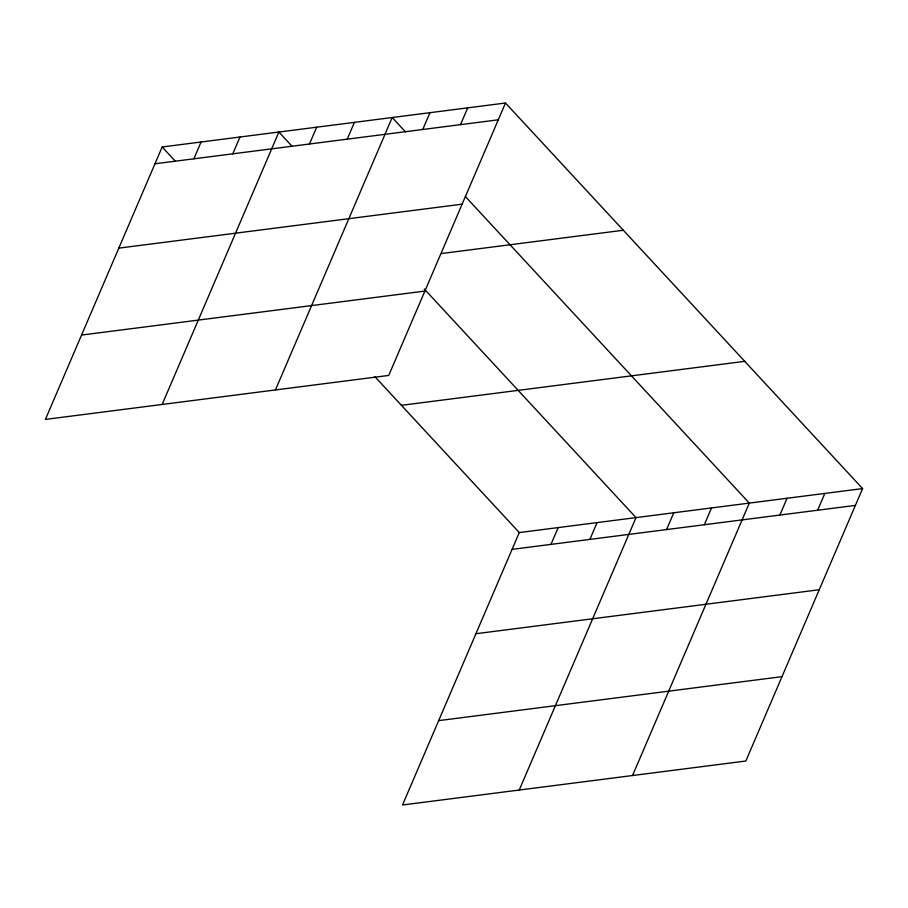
<?xml version="1.0" encoding="UTF-8"?>
<svg xmlns="http://www.w3.org/2000/svg" width="908" height="908" viewBox="0 0 908 908"><rect width="100%" height="100%" fill="white"/><g stroke="black" fill="none" stroke-linecap="round" stroke-linejoin="round"><path stroke-width="1.36" d="M505.484 103.013L162.169 146.982L45.4 419.417L388.726 375.435L505.484 103.013L862.6 488.583L745.831 761.018L402.516 804.987L519.274 532.565L862.6 488.583M193.869 158.809L201.077 142M232.777 153.827L239.984 137.017M162.135 404.469L278.892 132.035L292.194 146.404M309.458 144.009L316.665 127.199M347.219 139.162L354.426 122.364M275.43 389.952L392.188 117.518L405.49 131.887M422.753 129.492L429.961 112.683M460.515 124.657L467.722 107.848M550.986 544.38L558.193 527.571M589.894 539.397L597.101 522.588M519.24 790.039L636.009 517.605L424.252 288.971M666.574 529.58L673.77 512.77M704.336 524.733L711.543 507.935M632.535 775.523L749.304 503.089L465.373 196.537M779.87 515.063L787.066 498.254M817.631 510.228L824.839 493.419M154.962 163.792L498.288 119.811M118.8 248.145L462.127 204.175M441.504 253.536L623.331 230.246M81.55 335.063L424.876 291.082M401.427 405.32L744.753 361.339M512.078 549.363L855.393 505.393M475.917 633.727L819.243 589.746M438.666 720.634L781.992 676.653M162.169 146.982L175.471 161.352M374.868 376.638L519.274 532.565"/></g></svg>
